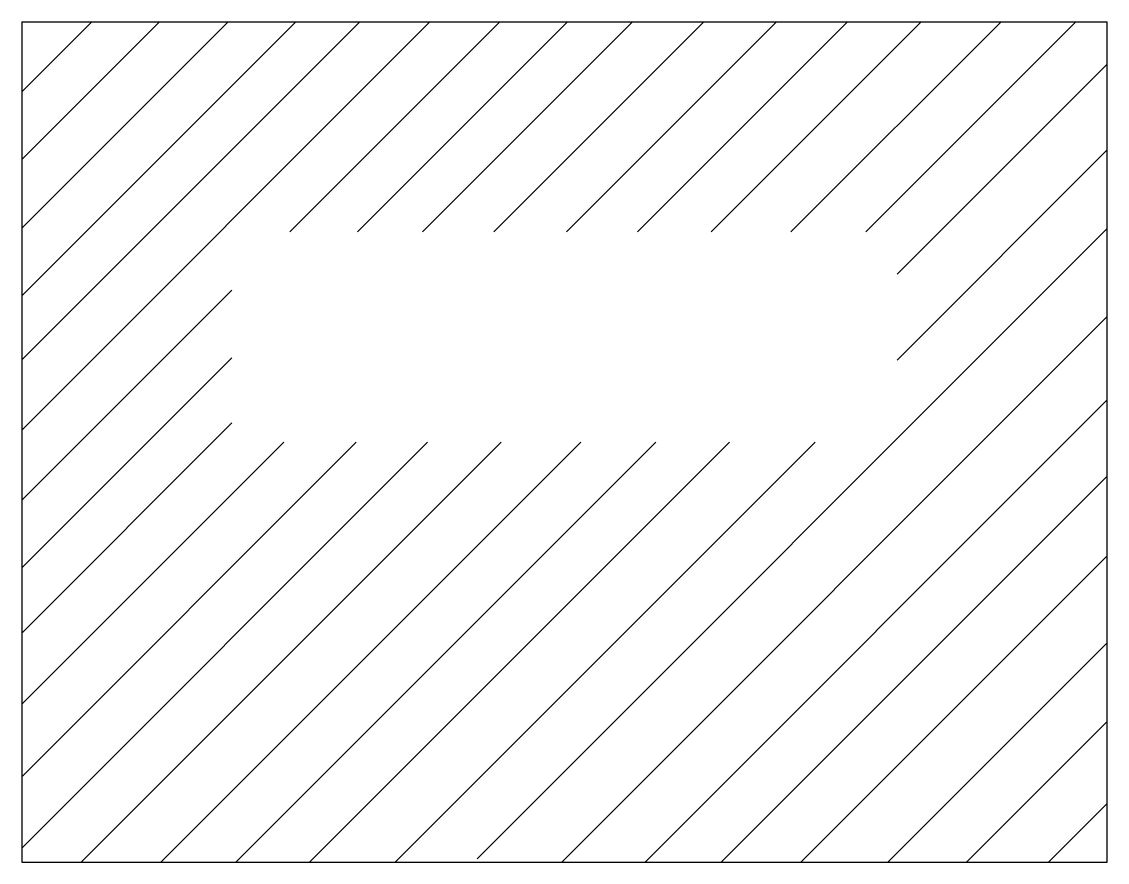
# Model space of a CAD drawing. Extents: x -25.3 to 26.3, y -24.7 to 15.3.
import ezdxf

# ---------------------------------------------------------------- set-up
doc = ezdxf.new("R2010")
doc.units = 0
doc.header["$MEASUREMENT"] = 0
doc.layers.get('0').update_dxf_attribs({"linetype": 'CONTINUOUS'})

msp = doc.modelspace()

# ---------------------------------------------------------------- linework, layer by layer
at = {"linetype": 'CONTINUOUS'}
for p, q in [((-5.908209, 15.334709), (-25.343209, -4.100291)), ((-15.510709, 15.334709), (-25.343209, 5.502209)), ((-18.788209, 15.334709), (-25.343209, 8.779709)), ((-22.008209, 15.334709), (-25.343209, 11.999709)), ((-25.343209, 15.328632), (-25.343209, -24.671368)), ((-25.343209, 15.328632), (26.343566, 15.328632)), ((-9.249286, 15.328632), (-25.343209, -0.765291)), ((-12.296786, 15.328632), (-25.343209, 2.282209)), ((-2.573209, 15.334709), (-12.579286, 5.328632)), ((0.646791, 15.334709), (-9.359286, 5.328632)), ((3.745714, 15.328632), (-6.254286, 5.328632)), ((7.138214, 15.328632), (-2.861786, 5.328632)), ((10.588214, 15.328632), (0.588214, 5.328632)), ((13.980714, 15.328632), (3.980714, 5.328632)), ((17.488214, 15.328632), (7.488214, 5.328632)), ((21.283214, 15.328632), (11.283214, 5.328632)), ((24.848214, 15.328632), (14.848214, 5.328632)), ((26.343566, -24.671368), (26.343566, 15.328632)), ((26.343566, 13.316484), (16.343566, 3.316484)), ((26.343566, 9.233984), (16.343566, -0.766016)), ((26.343566, 5.496484), (-3.656434, -24.503516)), ((-15.343209, 2.564709), (-25.343209, -7.435291)), ((26.343566, 1.298984), (0.373214, -24.671368)), ((-15.343209, -0.655291), (-25.343209, -10.655291)), ((26.343566, -2.668516), (4.340714, -24.671368)), ((-15.343209, -3.760291), (-25.343209, -13.760291)), ((-6.019286, -4.671368), (-25.343209, -23.995291)), ((-9.411786, -4.671368), (-25.343209, -20.602791)), ((-12.861786, -4.671368), (-25.343209, -17.152791)), ((-2.511786, -4.671368), (-22.511786, -24.671368)), ((1.283214, -4.671368), (-18.716786, -24.671368)), ((4.848214, -4.671368), (-15.151786, -24.671368)), ((8.355714, -4.671368), (-11.644286, -24.671368)), ((12.438214, -4.671368), (-7.561786, -24.671368)), ((26.343566, -6.291016), (7.963214, -24.671368)), ((26.343566, -10.086016), (11.758214, -24.671368)), ((26.343566, -14.226016), (15.898214, -24.671368)), ((26.343566, -17.963516), (19.635714, -24.671368)), ((26.343566, -21.873516), (23.545714, -24.671368)), ((-25.343209, -24.671368), (26.343566, -24.671368))]:
    msp.add_line(p, q, dxfattribs=at)

doc.saveas('drawing.dxf')
